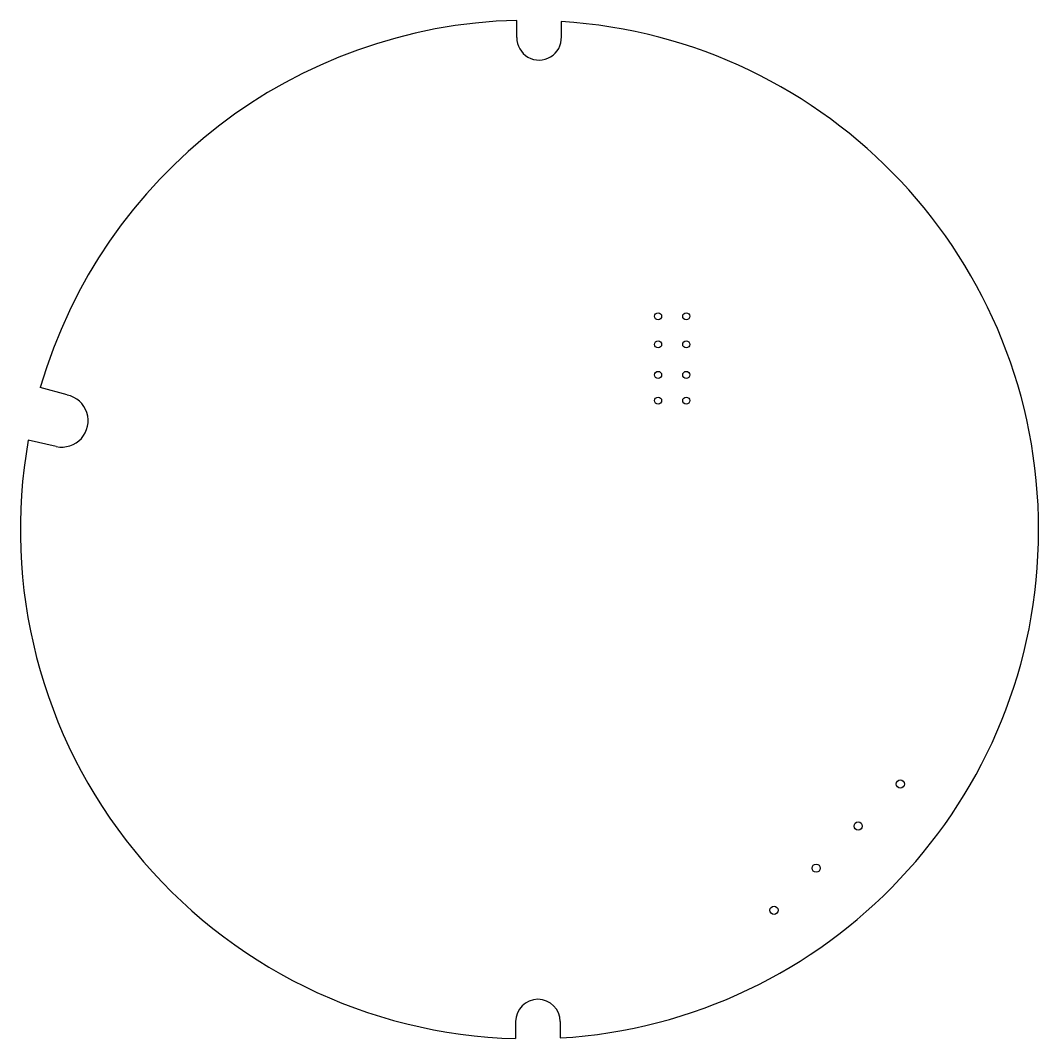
# Model space of a CAD drawing. Extents: x 2.7 to 4.41, y -5.67 to -3.96.
import ezdxf

# ---------------------------------------------------------------- set-up
doc = ezdxf.new("R2010")
doc.units = 0
doc.header["$MEASUREMENT"] = 0
doc.layers.add('BLACK', color=7, linetype='CONTINUOUS')

msp = doc.modelspace()

# ---------------------------------------------------------------- linework, layer by layer
at = {"layer": 'BLACK', "linetype": 'CONTINUOUS'}
for p, q in [((3.5323, -3.9902), (3.5323, -3.9618)), ((3.6071, -3.9894), (3.6071, -3.9634)), ((2.7768, -4.5909), (2.7315, -4.5783)), ((2.7584, -4.6775), (2.7114, -4.6669)), ((3.5303, -5.6437), (3.5303, -5.6724)), ((3.6051, -5.6437), (3.6051, -5.6713))]:
    msp.add_line(p, q, dxfattribs=at)
at = {"layer": 'BLACK'}
for centre, radius in [((3.7697, -4.4587), 0.00591), ((3.8169, -4.4587), 0.00591), ((3.7697, -4.5059), 0.00591), ((3.8169, -4.5059), 0.00591), ((3.7697, -4.5571), 0.00591), ((3.8169, -4.5571), 0.00591), ((3.7697, -4.6004), 0.00591), ((3.8169, -4.6004), 0.00591), ((4.1767, -5.2446), 0.00689), ((4.1059, -5.3153), 0.00689), ((4.0352, -5.386), 0.00689), ((3.9645, -5.4567), 0.00689)]:
    msp.add_circle(centre, radius, dxfattribs=at)
for centre, radius, start, end in [((3.5535, -4.8173), 0.8561, 91.4236, 163.7946), ((3.5535, -4.8173), 0.8556, -86.544, 86.4119), ((3.5697, -3.9909), 0.0374, -181.0809, 2.411), ((2.7677, -4.6343), 0.0442, -102.1313, 78.1901), ((3.5535, -4.8173), 0.8555, -190.1212, -91.5559), ((3.5677, -5.6437), 0.0374, 0, 180)]:
    msp.add_arc(centre, radius, start, end, dxfattribs=at)

doc.saveas('drawing.dxf')
